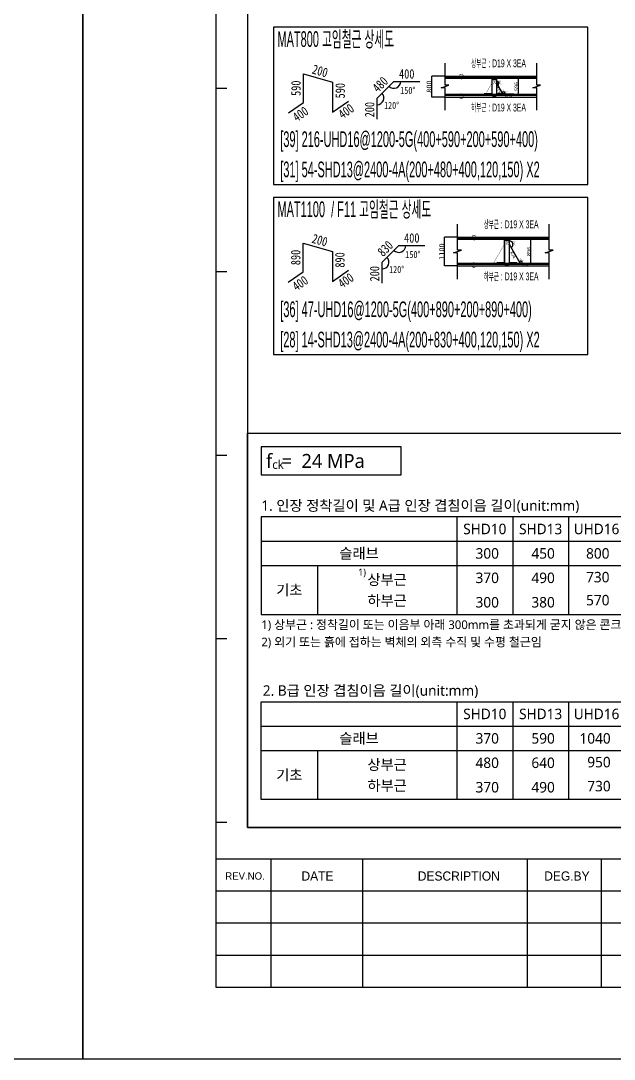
# Model space of a CAD drawing. Header units: millimetres. Extents: x 91591 to 1353697, y 75729 to 160586.
# Drawn here: x 1049219 to 1071881, y 75729 to 115404 of the extents above; entities that cross this region are included whole.
import ezdxf
from ezdxf.enums import TextEntityAlignment as Align

# ---------------------------------------------------------------- set-up
doc = ezdxf.new("R2010")
doc.units = ezdxf.units.MM
doc.layers.add('DEFPOINT', color=142, linetype='Continuous', plot=False)
for name, color, linetype in [('ML', 4, 'Continuous'), ('NX_BarShape', 7, 'Continuous'), ('NX_BARTXT', 7, 'Continuous'), ('NX_DIMS', 7, 'Continuous'), ('NX_FORM', 7, 'Continuous'), ('NX_TXT(T)', 7, 'Continuous'), ('T', 3, 'Continuous'), ('TEXT', 3, 'Continuous'), ('TEXT-L', 7, 'Continuous')]:
    doc.layers.add(name, color=color, linetype=linetype)
doc.styles.add('BarSetTxt', font='Arial.ttf', dxfattribs={"width": 0.4, "height": 353.85})
doc.styles.add('BAS_TITLE1', font='')
doc.styles.add('울릉도M', font='malgun.ttf')
doc.styles.get('BAS_TITLE1').set_extended_font_data('HYHeadLine-Medium')
doc.dimstyles.new('RS2DShopDimension', dxfattribs={"dimscale": 6, "dimtxt": 40, "dimasz": 0.08, "dimexe": 0.18, "dimexo": 0.0625, "dimgap": 3, "dimtad": 2, "dimdec": 0, "dimzin": 0, "dimdsep": 46, "dimtxsty": 'Standard', "dimblk": 'RS2DShopDimBlock', "dimcen": 0.09, "dimclrd": 6, "dimclre": 6, "dimclrt": 4, "dimadec": 0, "dimazin": 0, "dimtfac": 1, "dimtdec": 0, "dimtix": 1, "dimtofl": 0, "dimtmove": 0, "dimatfit": 3, "dimfxl": 1, "dimtolj": 1, "dimtzin": 0, "dimarcsym": 0})

# ---------------------------------------------------------------- blocks, each defined once
blk = doc.blocks.new('zw$9A02')
at = {"color": 7}
for p, q in [((3810, -35815), (4126, -35815)), ((3810, -41073), (4126, -41073)), ((3810, -46331), (4126, -46331)), ((3810, -51589), (4126, -51589)), ((3810, -56847), (4126, -56847))]:
    blk.add_line(p, q, dxfattribs=at)
at = {"color": 4}
for p, q in [((3810, -57899), (85731, -57899)), ((5388, -61579), (5388, -57899)), ((8017, -61579), (8017, -57899)), ((12738, -61579), (12738, -57899)), ((14852, -61579), (14852, -57899)), ((3810, -59739), (22739, -59739)), ((3810, -60659), (22739, -60659))]:
    blk.add_line(p, q, dxfattribs=at)
blk.add_lwpolyline([(0, -63643), (0, 0), (90000, 0), (90000, -63643)], close=True)
blk.add_lwpolyline([(3810, -61579), (85731, -61579), (85731, -3425), (3810, -3425)], close=True, dxfattribs=at)
blk.add_lwpolyline([(3810, -58819), (17481, -58819), (22739, -58819)], dxfattribs=at)
at = {"layer": 'DEFPOINT', "color": 150}
blk.add_lwpolyline([(4710, -56999), (84831, -56999), (84831, -4325), (4710, -4325)], close=True, dxfattribs=at)
at = {"style": 'BAS_TITLE1'}
for s, height, p in [('REV.NO.', 210.3, (4644, -58393)), ('DATE', 262.9, (6719, -58393)), ('DESCRIPTION', 262.9, (10767, -58393)), ('DEG.BY', 262.9, (13863, -58393))]:
    blk.add_text(s, height=height, dxfattribs=at).set_placement(p, align=Align.MIDDLE)
blk = doc.blocks.new('zw$4DA7')
at = {"layer": 'ML'}
for p, q in [((6001, 8900), (6001, 6100)), ((7601, 8900), (7601, 6100)), ((9201, 8900), (9201, 6100)), ((10801, 8900), (10801, 6100)), ((12401, 8900), (12401, 6100)), ((14001, 8900), (14001, 6100)), ((15601, 8900), (15601, 6100)), ((400, 8200), (17201, 8200)), ((400, 7500), (17201, 7500)), ((2007, 7500), (2007, 6100)), ((6001, 3600), (6001, 800)), ((7601, 3600), (7601, 800)), ((9201, 3600), (9201, 800)), ((10801, 3600), (10801, 800)), ((12401, 3600), (12401, 800)), ((14001, 3600), (14001, 800)), ((15601, 3600), (15601, 800)), ((400, 2900), (17201, 2900)), ((400, 2200), (17201, 2200)), ((2007, 2200), (2007, 800))]:
    blk.add_line(p, q, dxfattribs=at)
blk.add_lwpolyline([(400, 10100), (4404, 10100), (4404, 10900), (400, 10900)], close=True, dxfattribs=at)
at = {"layer": 'T'}
for points in [[(400, 8900), (400, 6100), (17201, 6100), (17201, 8900)], [(17201, 800), (400, 800), (400, 3600), (17201, 3600)]]:
    blk.add_lwpolyline(points, close=True, dxfattribs=at)
at = {"layer": 'TEXT-L'}
blk.add_lwpolyline([(0, 11300), (17601, 11300), (17601, 0), (0, 0)], close=True, dxfattribs=at)
at = {"layer": 'T', "style": '울릉도M'}
for s, height, p in [('f  =  24 MPa', 400, (532, 10300)), ('ck', 250, (712, 10273)), ('1. 인장 정착길이 및 A급 인장 겹침이음 길이(unit:mm)', 300, (400, 9071)), ('1)', 200, (3171, 7211)), ('1) 상부근 : 정착길이 또는 이음부 아래 300mm를 초과되게 굳지 않은 콘크리트를 친 수평철근', 250, (400, 5682)), ('2) 외기 또는 흙에 접하는 벽체의 외측 수직 및 수평 철근임', 250, (400, 5185)), ('2. B급 인장 겹침이음 길이(unit:mm)', 300, (442, 3771))]:
    blk.add_text(s, height=height, dxfattribs=at).set_placement(p)
blk.add_text('* 최소 인장 겹침이음 길이는 300mm이다.', height=250, dxfattribs=at).set_placement((17201, 414), align=Align.RIGHT)
at = {"layer": 'TEXT', "style": '울릉도M'}
for s, p in [('SHD10', (6801, 8550)), ('SHD13', (8401, 8550)), ('UHD16', (10001, 8550)), ('UHD19', (11601, 8550)), ('UHD22', (13201, 8550)), ('UHD25', (14801, 8550)), ('UHD29', (16401, 8550)), ('슬래브', (3200, 7850)), ('기초', (1203, 6800)), ('SHD10', (6801, 3250)), ('SHD13', (8401, 3250)), ('UHD16', (10001, 3250)), ('UHD19', (11601, 3250)), ('UHD22', (13201, 3250)), ('UHD25', (14801, 3250)), ('UHD29', (16401, 3250)), ('슬래브', (3200, 2550)), ('기초', (1203, 1500))]:
    blk.add_text(s, height=300, dxfattribs=at).set_placement(p, align=Align.MIDDLE_CENTER)
at = {"layer": 'TEXT', "color": 7, "style": '울릉도M'}
for s, p in [('300', (7206, 7850)), ('450', (8806, 7850)), ('800', (10372, 7850)), ('1090', (12006, 7850)), ('1640', (13606, 7850)), ('1870', (15206, 7850)), ('2110', (16806, 7850)), ('370', (7206, 7150)), ('490', (8806, 7150)), ('730', (10372, 7170)), ('880', (12006, 7170)), ('1420', (13606, 7170)), ('1850', (15206, 7170)), ('2350', (16806, 7170)), ('300', (7206, 6450)), ('380', (8806, 6450)), ('570', (10372, 6511)), ('680', (12006, 6511)), ('1090', (13606, 6511)), ('1430', (15206, 6511)), ('1810', (16806, 6511)), ('370', (7206, 2550)), ('590', (8806, 2550)), ('1040', (10406, 2550)), ('1420', (12006, 2550)), ('2130', (13606, 2550)), ('2430', (15206, 2530)), ('2740', (16806, 2530)), ('480', (7206, 1850)), ('640', (8806, 1850)), ('950', (10406, 1869)), ('1140', (12006, 1869)), ('1840', (13606, 1869)), ('2410', (15206, 1849)), ('3050', (16806, 1849)), ('370', (7206, 1150)), ('490', (8806, 1150)), ('730', (10406, 1182)), ('880', (12006, 1182)), ('1420', (13606, 1182)), ('1850', (15206, 1162)), ('2350', (16806, 1162))]:
    blk.add_text(s, height=300, dxfattribs=at).set_placement(p, align=Align.MIDDLE_RIGHT)
at = {"layer": 'TEXT', "style": '울릉도M'}
for s, p in [('상부근', (4004, 7100)), ('하부근', (4004, 6500)), ('상부근', (4004, 1800)), ('하부근', (4004, 1200))]:
    blk.add_text(s, height=300, dxfattribs=at).set_placement(p, align=Align.MIDDLE)
blk = doc.blocks.new('RS2DShopDimBlock')
at = {"layer": 'NX_DIMS', "color": 1}
for p, q in [((-30, 0), (30, 0)), ((0, -30), (0, 30))]:
    blk.add_line(p, q, dxfattribs=at)
for radius in [15, 10]:
    blk.add_circle((0, 0), radius, dxfattribs=at)
blk = doc.blocks.new('*D17')
at = {"layer": 'Defpoints', "color": 0}
for p in [(398462, 393278), (398962, 393278), (398962, 392478)]:
    blk.add_point(p, dxfattribs=at)
at = {"layer": 'NX_DIMS', "color": 6, "lineweight": -2}
for p, q in [((398962, 393278), (398462, 393278)), ((398462, 392478), (398462, 393278)), ((398962, 392478), (398462, 392478))]:
    blk.add_line(p, q, dxfattribs=at)
at = {"layer": 'NX_DIMS', "color": 6, "lineweight": -2, "xscale": 0.08, "yscale": 0.08, "zscale": 0.08}
for p, rotation in [((398462, 393278), 90), ((398462, 392478), 270)]:
    blk.add_blockref('RS2DShopDimBlock', p, dxfattribs=dict(at, rotation=rotation))
at = {"layer": 'NX_DIMS', "color": 4, "insert": (398357, 392878), "char_height": 200, "attachment_point": 5, "rotation": 90}
blk.add_mtext('\\A1;800', dxfattribs=at)
blk = doc.blocks.new('*D18')
at = {"layer": 'Defpoints', "color": 0}
for p in [(399662, 393278), (399662, 393278), (399662, 393238)]:
    blk.add_point(p, dxfattribs=at)
at = {"layer": 'NX_DIMS', "color": 6, "lineweight": -2}
for p, q in [((399662, 393278), (399662, 393278)), ((399662, 393278), (399662, 393278)), ((399662, 393238), (399662, 393238)), ((399662, 393238), (399662, 393238))]:
    blk.add_line(p, q, dxfattribs=at)
at = {"layer": 'NX_DIMS', "color": 6, "lineweight": -2, "xscale": 0.08, "yscale": 0.08, "zscale": 0.08}
for p, rotation in [((399662, 393278), 270), ((399662, 393238), 90)]:
    blk.add_blockref('RS2DShopDimBlock', p, dxfattribs=dict(at, rotation=rotation))
at = {"layer": 'NX_DIMS', "color": 4, "insert": (399583, 393258), "char_height": 150, "attachment_point": 5, "rotation": 90}
blk.add_mtext('\\A1;40', dxfattribs=at)
blk = doc.blocks.new('*D19')
at = {"layer": 'Defpoints', "color": 0}
for p in [(399662, 392547), (399662, 392547), (399662, 392478)]:
    blk.add_point(p, dxfattribs=at)
at = {"layer": 'NX_DIMS', "color": 6, "lineweight": -2}
for p, q in [((399662, 392547), (399662, 392547)), ((399662, 392547), (399662, 392547)), ((399662, 392478), (399662, 392478)), ((399662, 392478), (399662, 392478))]:
    blk.add_line(p, q, dxfattribs=at)
at = {"layer": 'NX_DIMS', "color": 6, "lineweight": -2, "xscale": 0.08, "yscale": 0.08, "zscale": 0.08}
for p, rotation in [((399662, 392547), 270), ((399662, 392478), 90)]:
    blk.add_blockref('RS2DShopDimBlock', p, dxfattribs=dict(at, rotation=rotation))
at = {"layer": 'NX_DIMS', "color": 4, "insert": (399583, 392513), "char_height": 150, "attachment_point": 5, "rotation": 90}
blk.add_mtext('\\A1;69', dxfattribs=at)
blk = doc.blocks.new('*D20')
at = {"layer": 'Defpoints', "color": 0}
for p in [(401762, 393181), (401762, 393181), (401762, 392585)]:
    blk.add_point(p, dxfattribs=at)
at = {"layer": 'NX_DIMS', "color": 6, "lineweight": -2}
for p, q in [((401762, 393181), (401762, 393181)), ((401762, 392585), (401762, 393181)), ((401762, 392585), (401762, 392585))]:
    blk.add_line(p, q, dxfattribs=at)
at = {"layer": 'NX_DIMS', "color": 6, "lineweight": -2, "xscale": 0.08, "yscale": 0.08, "zscale": 0.08}
for p, rotation in [((401762, 393181), 90), ((401762, 392585), 270)]:
    blk.add_blockref('RS2DShopDimBlock', p, dxfattribs=dict(at, rotation=rotation))
at = {"layer": 'NX_DIMS', "color": 4, "insert": (401683, 392883), "char_height": 150, "attachment_point": 5, "rotation": 90}
blk.add_mtext('\\A1;596', dxfattribs=at)
blk = doc.blocks.new('*D21')
at = {"layer": 'DEFPOINT', "color": 6, "lineweight": -2}
for p, q in [((400946, 393201), (400946, 393201)), ((400947, 393200), (400947, 393200)), ((400946, 393000), (400946, 392999)), ((400947, 393000), (400947, 393000))]:
    blk.add_line(p, q, dxfattribs=at)
at = {"layer": 'Defpoints', "color": 0}
for p in [(400946, 393200), (400946, 393000), (400946, 393000)]:
    blk.add_point(p, dxfattribs=at)
at = {"layer": 'DEFPOINT', "color": 6, "lineweight": -2, "xscale": 0.48, "yscale": 0.48, "zscale": 0.48}
for p, rotation in [((400946, 393200), 270), ((400946, 393000), 90)]:
    blk.add_blockref('RS2DShopDimBlock', p, dxfattribs=dict(at, rotation=rotation))
at = {"layer": 'DEFPOINT', "color": 4, "insert": (400867, 393100), "char_height": 120, "attachment_point": 5, "rotation": 90}
blk.add_mtext('\\A1;200', dxfattribs=at)
blk = doc.blocks.new('*D22')
at = {"layer": 'DEFPOINT', "color": 6, "lineweight": -2}
for p, q in [((400946, 393000), (400945, 393000)), ((401186, 392585), (400947, 393000)), ((401186, 392585), (401185, 392585))]:
    blk.add_line(p, q, dxfattribs=at)
at = {"layer": 'Defpoints', "color": 0}
for p in [(400946, 393000), (400946, 393000), (401186, 392585)]:
    blk.add_point(p, dxfattribs=at)
at = {"layer": 'DEFPOINT', "color": 6, "lineweight": -2, "xscale": 0.48, "yscale": 0.48, "zscale": 0.48}
for p, rotation in [((400946, 393000), 119.9999999999918), ((401186, 392585), 299.9999999999918)]:
    blk.add_blockref('RS2DShopDimBlock', p, dxfattribs=dict(at, rotation=rotation))
at = {"layer": 'DEFPOINT', "color": 4, "insert": (400997, 392753), "char_height": 120, "attachment_point": 5, "rotation": 300}
blk.add_mtext('\\A1;479', dxfattribs=at)
blk = doc.blocks.new('*D23')
at = {"layer": 'DEFPOINT', "color": 6, "lineweight": -2}
for p, q in [((401186, 392585), (401186, 392584)), ((401585, 392585), (401186, 392585)), ((401586, 392585), (401586, 392584))]:
    blk.add_line(p, q, dxfattribs=at)
at = {"layer": 'Defpoints', "color": 0}
for p in [(401186, 392585), (401186, 392585), (401586, 392585)]:
    blk.add_point(p, dxfattribs=at)
at = {"layer": 'DEFPOINT', "color": 6, "lineweight": -2, "xscale": 0.48, "yscale": 0.48, "zscale": 0.48, "rotation": 180}
blk.add_blockref('RS2DShopDimBlock', (401186, 392585), dxfattribs=at)
at = {"layer": 'DEFPOINT', "color": 6, "lineweight": -2, "xscale": 0.48, "yscale": 0.48, "zscale": 0.48}
blk.add_blockref('RS2DShopDimBlock', (401586, 392585), dxfattribs=at)
at = {"layer": 'DEFPOINT', "color": 4, "insert": (401386, 392506), "char_height": 120, "attachment_point": 5}
blk.add_mtext('\\A1;400', dxfattribs=at)
blk = doc.blocks.new('*D24')
at = {"layer": 'DEFPOINT', "color": 6, "lineweight": -2}
blk.add_arc((400946, 393000), 69.5, 300.3958, 89.6042, dxfattribs=at)
at = {"layer": 'Defpoints', "color": 0}
for p in [(400946, 393200), (400946, 393000), (400946, 393000), (401016, 392995), (401186, 392585)]:
    blk.add_point(p, dxfattribs=at)
at = {"layer": 'DEFPOINT', "color": 6, "lineweight": -2, "xscale": 0.48, "yscale": 0.48, "zscale": 0.48}
for p, rotation in [((400946, 393070), 179.8021096516747), ((400981, 392940), 210.1978903483171)]:
    blk.add_blockref('RS2DShopDimBlock', p, dxfattribs=dict(at, rotation=rotation))
at = {"layer": 'DEFPOINT', "color": 4, "insert": (401060, 393031), "char_height": 60, "attachment_point": 5, "rotation": 285}
blk.add_mtext('\\A1;150%%d', dxfattribs=at)
blk = doc.blocks.new('*D25')
at = {"layer": 'DEFPOINT', "color": 6, "lineweight": -2}
blk.add_arc((401186, 392585), 85.8, 0.3205, 119.6795, dxfattribs=at)
at = {"layer": 'Defpoints', "color": 0}
for p in [(400946, 393000), (401186, 392585), (401186, 392585), (401267, 392612), (401586, 392585)]:
    blk.add_point(p, dxfattribs=at)
at = {"layer": 'DEFPOINT', "color": 6, "lineweight": -2, "xscale": 0.48, "yscale": 0.48, "zscale": 0.48}
for p, rotation in [((401143, 392659), 209.8397363483087), ((401272, 392585), 270.1602636516831)]:
    blk.add_blockref('RS2DShopDimBlock', p, dxfattribs=dict(at, rotation=rotation))
at = {"layer": 'DEFPOINT', "color": 4, "insert": (401253, 392701), "char_height": 60, "attachment_point": 5, "rotation": 330}
blk.add_mtext('\\A1;120%%d', dxfattribs=at)
blk = doc.blocks.new('2026-3-26-10-49-44-0-Shape6006+400+590+200+590+400')
at = {"layer": 'NX_BarShape', "color": 7}
blk.add_lwpolyline([(810.006865, 245.414424), (1130.80537, 466.772428), (1130.80537, 1072.822585), (1749.581805, 895.097839), (1749.581805, 263.130462), (2089.373108, 496.947961)], dxfattribs=at)
at = {"layer": 'NX_BarShape', "color": 7, "width": 0.8}
for s, rotation, p in [('200', 344, (1440.193588, 983.960212)), ('590', 90, (1130.80537, 769.797507))]:
    blk.add_text(s, height=200, rotation=rotation, dxfattribs=at).set_placement(p, align=Align.BOTTOM_CENTER)
for s, rotation, p in [('590', 90, (1808.845882, 717.345198)), ('400', 35, (1009.915267, 304.750377)), ('400', 35, (1978.74118, 364.241629))]:
    blk.add_text(s, height=200, rotation=rotation, dxfattribs=at).set_placement(p, align=Align.TOP_CENTER)
blk = doc.blocks.new('2026-3-26-10-49-44-0-0')
at = {"layer": 'NX_BarShape'}
blk.add_blockref('2026-3-26-10-49-44-0-Shape6006+400+590+200+590+400', (0, 0), dxfattribs=at)
blk = doc.blocks.new('2026-3-26-10-49-44-1-Shape5003+200+480+400+120+150')
at = {"layer": 'NX_BarShape', "color": 7}
blk.add_lwpolyline([(1045.123717, 109.604531), (1045.123717, 559.604531), (1398.864628, 912.970302), (1948.864628, 912.970302)], dxfattribs=at)
at = {"layer": 'NX_BarShape', "color": 3}
for centre, radius, start, end in [((1398.864628, 912.970302), 147.100246, 224.9695864269, 0), ((1045.123717, 559.604531), 143.046083, 270.0000011239, 44.9696238749)]:
    blk.add_arc(centre, radius, start, end, dxfattribs=at)
at = {"layer": 'NX_BarShape', "color": 7, "width": 0.8}
blk.add_text('400', height=200, dxfattribs=at).set_placement((1673.864628, 912.970302), align=Align.BOTTOM_CENTER)
for s, rotation, p in [('480', 45, (1221.994172, 736.287416)), ('200', 90, (1045.123717, 313.300216))]:
    blk.add_text(s, height=200, rotation=rotation, dxfattribs=at).set_placement(p, align=Align.BOTTOM_CENTER)
at = {"layer": 'NX_BarShape', "color": 3, "width": 0.8}
for s, p in [('150°', (1535.913214, 797.149653)), ('120°', (1192.535855, 477.99391))]:
    blk.add_text(s, height=150, dxfattribs=at).set_placement(p, align=Align.TOP_LEFT)
blk = doc.blocks.new('2026-3-26-10-49-44-1-1')
at = {"layer": 'NX_BarShape'}
blk.add_blockref('2026-3-26-10-49-44-1-Shape5003+200+480+400+120+150', (0, 0), dxfattribs=at)
blk = doc.blocks.new('*D48')
at = {"layer": 'Defpoints', "color": 0}
for p in [(1057796, 439617), (1058296, 439617), (1058296, 438517)]:
    blk.add_point(p, dxfattribs=at)
at = {"layer": 'NX_DIMS', "color": 6, "lineweight": -2}
for p, q in [((1058296, 439617), (1057796, 439617)), ((1057796, 438517), (1057796, 439616)), ((1058296, 438517), (1057796, 438517))]:
    blk.add_line(p, q, dxfattribs=at)
at = {"layer": 'NX_DIMS', "color": 6, "lineweight": -2, "xscale": 0.08, "yscale": 0.08, "zscale": 0.08}
for p, rotation in [((1057796, 439617), 90), ((1057796, 438517), 270)]:
    blk.add_blockref('RS2DShopDimBlock', p, dxfattribs=dict(at, rotation=rotation))
at = {"layer": 'NX_DIMS', "color": 4, "insert": (1057691, 439067), "char_height": 200, "attachment_point": 5, "rotation": 90}
blk.add_mtext('\\A1;1100', dxfattribs=at)
blk = doc.blocks.new('*D49')
at = {"layer": 'Defpoints', "color": 0}
for p in [(1058996, 439617), (1058996, 439617), (1058996, 439577)]:
    blk.add_point(p, dxfattribs=at)
at = {"layer": 'NX_DIMS', "color": 6, "lineweight": -2}
for p, q in [((1058996, 439617), (1058996, 439617)), ((1058996, 439617), (1058996, 439617)), ((1058996, 439577), (1058996, 439577)), ((1058996, 439576), (1058996, 439576))]:
    blk.add_line(p, q, dxfattribs=at)
at = {"layer": 'NX_DIMS', "color": 6, "lineweight": -2, "xscale": 0.08, "yscale": 0.08, "zscale": 0.08}
for p, rotation in [((1058996, 439617), 270), ((1058996, 439577), 90)]:
    blk.add_blockref('RS2DShopDimBlock', p, dxfattribs=dict(at, rotation=rotation))
at = {"layer": 'NX_DIMS', "color": 4, "insert": (1058916, 439597), "char_height": 150, "attachment_point": 5, "rotation": 90}
blk.add_mtext('\\A1;40', dxfattribs=at)
blk = doc.blocks.new('*D50')
at = {"layer": 'Defpoints', "color": 0}
for p in [(1058996, 438586), (1058996, 438586), (1058996, 438517)]:
    blk.add_point(p, dxfattribs=at)
at = {"layer": 'NX_DIMS', "color": 6, "lineweight": -2}
for p, q in [((1058996, 438586), (1058996, 438586)), ((1058996, 438586), (1058996, 438586)), ((1058996, 438517), (1058996, 438517)), ((1058996, 438516), (1058996, 438516))]:
    blk.add_line(p, q, dxfattribs=at)
at = {"layer": 'NX_DIMS', "color": 6, "lineweight": -2, "xscale": 0.08, "yscale": 0.08, "zscale": 0.08}
for p, rotation in [((1058996, 438586), 270), ((1058996, 438517), 90)]:
    blk.add_blockref('RS2DShopDimBlock', p, dxfattribs=dict(at, rotation=rotation))
at = {"layer": 'NX_DIMS', "color": 4, "insert": (1058916, 438551), "char_height": 150, "attachment_point": 5, "rotation": 90}
blk.add_mtext('\\A1;69', dxfattribs=at)
blk = doc.blocks.new('*D51')
at = {"layer": 'Defpoints', "color": 0}
for p in [(1061096, 439520), (1061096, 439520), (1061096, 438624)]:
    blk.add_point(p, dxfattribs=at)
at = {"layer": 'NX_DIMS', "color": 6, "lineweight": -2}
for p, q in [((1061096, 439520), (1061096, 439520)), ((1061096, 438624), (1061096, 439519)), ((1061096, 438624), (1061096, 438624))]:
    blk.add_line(p, q, dxfattribs=at)
at = {"layer": 'NX_DIMS', "color": 6, "lineweight": -2, "xscale": 0.08, "yscale": 0.08, "zscale": 0.08}
for p, rotation in [((1061096, 439520), 90), ((1061096, 438624), 270)]:
    blk.add_blockref('RS2DShopDimBlock', p, dxfattribs=dict(at, rotation=rotation))
at = {"layer": 'NX_DIMS', "color": 4, "insert": (1061016, 439072), "char_height": 150, "attachment_point": 5, "rotation": 90}
blk.add_mtext('\\A1;896', dxfattribs=at)
blk = doc.blocks.new('*D52')
at = {"layer": 'DEFPOINT', "color": 6, "lineweight": -2}
for p, q in [((1060280, 439338), (1060279, 439338)), ((1060693, 438624), (1060280, 439338)), ((1060693, 438623), (1060692, 438623))]:
    blk.add_line(p, q, dxfattribs=at)
at = {"layer": 'Defpoints', "color": 0}
for p in [(1060280, 439339), (1060280, 439339), (1060693, 438624)]:
    blk.add_point(p, dxfattribs=at)
at = {"layer": 'DEFPOINT', "color": 6, "lineweight": -2, "xscale": 0.48, "yscale": 0.48, "zscale": 0.48}
for p, rotation in [((1060280, 439339), 120.0000000000005), ((1060693, 438624), 300.0000000000005)]:
    blk.add_blockref('RS2DShopDimBlock', p, dxfattribs=dict(at, rotation=rotation))
at = {"layer": 'DEFPOINT', "color": 4, "insert": (1060418, 438941), "char_height": 120, "attachment_point": 5, "rotation": 300}
blk.add_mtext('\\A1;826', dxfattribs=at)
blk = doc.blocks.new('*D53')
at = {"layer": 'DEFPOINT', "color": 6, "lineweight": -2}
for p, q in [((1060693, 438624), (1060693, 438625)), ((1060693, 438624), (1061092, 438624)), ((1061093, 438624), (1061093, 438625))]:
    blk.add_line(p, q, dxfattribs=at)
at = {"layer": 'Defpoints', "color": 0}
for p in [(1060693, 438624), (1061093, 438624), (1061093, 438624)]:
    blk.add_point(p, dxfattribs=at)
at = {"layer": 'DEFPOINT', "color": 6, "lineweight": -2, "xscale": 0.48, "yscale": 0.48, "zscale": 0.48, "rotation": 180}
blk.add_blockref('RS2DShopDimBlock', (1060693, 438624), dxfattribs=at)
at = {"layer": 'DEFPOINT', "color": 6, "lineweight": -2, "xscale": 0.48, "yscale": 0.48, "zscale": 0.48}
blk.add_blockref('RS2DShopDimBlock', (1061093, 438624), dxfattribs=at)
at = {"layer": 'DEFPOINT', "color": 4, "insert": (1060893, 438544), "char_height": 120, "attachment_point": 5}
blk.add_mtext('\\A1;400', dxfattribs=at)
blk = doc.blocks.new('*D54')
at = {"layer": 'DEFPOINT', "color": 6, "lineweight": -2}
for p, q in [((1060280, 439539), (1060280, 439540)), ((1060280, 439539), (1060281, 439539)), ((1060280, 439339), (1060281, 439339)), ((1060280, 439338), (1060280, 439338))]:
    blk.add_line(p, q, dxfattribs=at)
at = {"layer": 'Defpoints', "color": 0}
for p in [(1060280, 439539), (1060280, 439339), (1060280, 439339)]:
    blk.add_point(p, dxfattribs=at)
at = {"layer": 'DEFPOINT', "color": 6, "lineweight": -2, "xscale": 0.48, "yscale": 0.48, "zscale": 0.48}
for p, rotation in [((1060280, 439539), 270), ((1060280, 439339), 90)]:
    blk.add_blockref('RS2DShopDimBlock', p, dxfattribs=dict(at, rotation=rotation))
at = {"layer": 'DEFPOINT', "color": 4, "insert": (1060201, 439439), "char_height": 120, "attachment_point": 5, "rotation": 90}
blk.add_mtext('\\A1;200', dxfattribs=at)
blk = doc.blocks.new('*D55')
at = {"layer": 'DEFPOINT', "color": 6, "lineweight": -2}
blk.add_arc((1060280, 439339), 131, 300.21, 89.79, dxfattribs=at)
at = {"layer": 'Defpoints', "color": 0}
for p in [(1060280, 439539), (1060280, 439339), (1060280, 439339), (1060400, 439285), (1060693, 438624)]:
    blk.add_point(p, dxfattribs=at)
at = {"layer": 'DEFPOINT', "color": 6, "lineweight": -2, "xscale": 0.48, "yscale": 0.48, "zscale": 0.48}
for p, rotation in [((1060280, 439470), 179.894982750443), ((1060346, 439225), 210.1050172495575)]:
    blk.add_blockref('RS2DShopDimBlock', p, dxfattribs=dict(at, rotation=rotation))
at = {"layer": 'DEFPOINT', "color": 4, "insert": (1060454, 439385), "char_height": 60, "attachment_point": 5, "rotation": 285}
blk.add_mtext('\\A1;150%%d', dxfattribs=at)
blk = doc.blocks.new('*D56')
at = {"layer": 'DEFPOINT', "color": 6, "lineweight": -2}
blk.add_arc((1060693, 438624), 75.8, 0.3627, 119.6373, dxfattribs=at)
at = {"layer": 'Defpoints', "color": 0}
for p in [(1060280, 439339), (1060693, 438624), (1060693, 438624), (1060709, 438698), (1061093, 438624)]:
    blk.add_point(p, dxfattribs=at)
at = {"layer": 'DEFPOINT', "color": 6, "lineweight": -2, "xscale": 0.48, "yscale": 0.48, "zscale": 0.48}
for p, rotation in [((1060655, 438689), 209.8186265046376), ((1060769, 438624), 270.1813734953629)]:
    blk.add_blockref('RS2DShopDimBlock', p, dxfattribs=dict(at, rotation=rotation))
at = {"layer": 'DEFPOINT', "color": 4, "insert": (1060755, 438731), "char_height": 60, "attachment_point": 5, "rotation": 330}
blk.add_mtext('\\A1;120%%d', dxfattribs=at)
blk = doc.blocks.new('2026-3-26-16-22-46-0-Shape6006+400+890+200+890+400')
at = {"layer": 'NX_BarShape', "color": 7}
blk.add_lwpolyline([(810.006865, 245.414424), (1130.80537, 466.772428), (1130.80537, 1072.822585), (1749.581805, 895.097839), (1749.581805, 263.130462), (2089.373108, 496.947961)], dxfattribs=at)
at = {"layer": 'NX_BarShape', "color": 7, "width": 0.8}
for s, rotation, p in [('200', 344, (1440.193588, 983.960212)), ('890', 90, (1130.80537, 769.797507))]:
    blk.add_text(s, height=200, rotation=rotation, dxfattribs=at).set_placement(p, align=Align.BOTTOM_CENTER)
for s, rotation, p in [('890', 90, (1808.845882, 717.345198)), ('400', 35, (1009.915267, 304.750377)), ('400', 35, (1978.74118, 364.241629))]:
    blk.add_text(s, height=200, rotation=rotation, dxfattribs=at).set_placement(p, align=Align.TOP_CENTER)
blk = doc.blocks.new('2026-3-26-16-22-46-0-0')
at = {"layer": 'NX_BarShape'}
blk.add_blockref('2026-3-26-16-22-46-0-Shape6006+400+890+200+890+400', (0, 0), dxfattribs=at)
blk = doc.blocks.new('2026-3-26-16-22-55-0-Shape5003+200+830+400+120+150')
at = {"layer": 'NX_BarShape', "color": 7}
blk.add_lwpolyline([(1045.123717, 109.604531), (1045.123717, 559.604531), (1398.864628, 912.970302), (1948.864628, 912.970302)], dxfattribs=at)
at = {"layer": 'NX_BarShape', "color": 3}
for centre, radius, start, end in [((1398.864628, 912.970302), 147.100246, 224.9695864269, 0), ((1045.123717, 559.604531), 143.046083, 270.0000011239, 44.9696238749)]:
    blk.add_arc(centre, radius, start, end, dxfattribs=at)
at = {"layer": 'NX_BarShape', "color": 7, "width": 0.8}
blk.add_text('400', height=200, dxfattribs=at).set_placement((1673.864628, 912.970302), align=Align.BOTTOM_CENTER)
for s, rotation, p in [('830', 45, (1221.994172, 736.287416)), ('200', 90, (1045.123717, 313.300216))]:
    blk.add_text(s, height=200, rotation=rotation, dxfattribs=at).set_placement(p, align=Align.BOTTOM_CENTER)
at = {"layer": 'NX_BarShape', "color": 3, "width": 0.8}
for s, p in [('150°', (1535.913214, 797.149653)), ('120°', (1192.535855, 477.99391))]:
    blk.add_text(s, height=150, dxfattribs=at).set_placement(p, align=Align.TOP_LEFT)
blk = doc.blocks.new('2026-3-26-16-22-55-0-0')
at = {"layer": 'NX_BarShape'}
blk.add_blockref('2026-3-26-16-22-55-0-Shape5003+200+830+400+120+150', (0, 0), dxfattribs=at)
blk = doc.blocks.new('zw$C306')
at = {"color": 2, "const_width": 10}
for points in [[(-1716, -578), (-1716, -778), (-1955.6, -1193), (-2355.6, -1193)], [(-1516, -578), (-1516, -778), (-1276.4, -1193), (-876.4, -1193)]]:
    blk.add_lwpolyline(points, dxfattribs=at)
at = {"color": 4}
for centre in [(-1616, -587.5), (-1616, -1240.5)]:
    blk.add_circle(centre, 9.5, dxfattribs=at)
at = {"layer": 'NX_FORM', "color": 7}
for p, q in [((-3500, -500), (0, -500)), ((-3500, -1300), (0, -1300))]:
    blk.add_line(p, q, dxfattribs=at)
at = {"layer": 'NX_FORM', "color": 4}
for p, q in [((-3500, -540), (0, -540)), ((-3500, -559), (0, -559)), ((-3500, -578), (0, -578)), ((-3500, -1193), (0, -1193)), ((-3500, -1212), (0, -1212)), ((-3500, -1231), (0, -1231))]:
    blk.add_line(p, q, dxfattribs=at)
at = {"layer": 'NX_FORM', "color": 1}
for points in [[(-3500, -1800), (-3500, -950), (-3650, -950), (-3350, -850), (-3500, -850), (-3500, 0)], [(0, -1800), (0, -950), (-150, -950), (150, -850), (0, -850), (0, 0)]]:
    blk.add_lwpolyline(points, dxfattribs=at)
at = {"layer": 'NX_FORM', "color": 3}
blk.add_lwpolyline([(-2000, -1193), (-1700, -1193), (-1700, -613), (-1532, -613), (-1532, -1193), (-1232, -1193), (-1232, -1177), (-1516, -1177), (-1516, -597), (-1716, -597), (-1716, -1177), (-2000, -1177)], close=True, dxfattribs=at)
at = {"layer": 'NX_FORM', "color": 6}
blk.add_lwpolyline([(-1666, -1300), (-1666, -1250), (-1566, -1250), (-1566, -1300)], close=True, dxfattribs=at)
at = {"layer": 'NX_TXT(T)', "color": 2, "style": 'BarSetTxt', "width": 0.5}
blk.add_text('상부근 : D19 X 3EA', height=300, dxfattribs=at).set_placement((-2500, -250), align=Align.BOTTOM_LEFT)
blk.add_text('하부근 : D19 X 3EA', height=300, dxfattribs=at).set_placement((-2500, -1550), align=Align.TOP_LEFT)
at = {"layer": 'DEFPOINT'}
for p1, p2, override, picture, middle in [((-1516, -578), (-1516, -778), {"dimtxt": 20, "dimtad": 1, "dimblk": 'RS2DShopDimBlock'}, '*D21', (-1595.3, -678)), ((-1276.4, -1193), (-1516, -778), {"dimtxt": 20, "dimblk": 'RS2DShopDimBlock'}, '*D22', (-1464.8, -1025.1)), ((-876.4, -1193), (-1276.4, -1193), {"dimtxt": 20, "dimblk": 'RS2DShopDimBlock'}, '*D23', (-1076.4, -1272.3))]:
    dim = blk.add_aligned_dim(p1=p1, p2=p2, distance=0, dimstyle='RS2DShopDimension', override=override, dxfattribs=at)
    dim.commit()
    dim.dimension.update_dxf_attribs({"geometry": picture, "text_midpoint": middle, "insert": (-402462.3, -393778.1)})
for base, line1, line2, picture, middle in [((-1446.7, -782.8), ((-1516, -778), (-1276.4, -1193)), ((-1516, -578), (-1516, -778)), '*D24', (-1401.9, -747.4)), ((-1194.8, -1166.4), ((-1276.4, -1193), (-876.4, -1193)), ((-1516, -778), (-1276.4, -1193)), '*D25', (-1209.2, -1076.6))]:
    dim = blk.add_angular_dim_2l(base=base, line1=line1, line2=line2, dimstyle='RS2DShopDimension', override={"dimtxt": 10, "dimblk": 'RS2DShopDimBlock'}, dxfattribs=at)
    dim.commit()
    dim.dimension.update_dxf_attribs({"geometry": picture, "text_midpoint": middle, "insert": (-402462.3, -393778.1)})
at = {"layer": 'NX_DIMS'}
for p1, p2, distance, override, picture, middle in [((-3500, -1300), (-3500, -500), 500, {"dimscale": 1, "dimtxt": 200}, '*D17', (-4105.1, -900)), ((-2800, -540), (-2800, -500), 0, {"dimscale": 1, "dimtxt": 150}, '*D18', (-2879.6, -520)), ((-700, -1193), (-700, -597), 0, {"dimscale": 1, "dimtxt": 150}, '*D20', (-779.6, -895)), ((-2800, -1300), (-2800, -1231), 0, {"dimscale": 1, "dimtxt": 150}, '*D19', (-2879.6, -1265.5))]:
    dim = blk.add_aligned_dim(p1=p1, p2=p2, distance=distance, dimstyle='RS2DShopDimension', override=override, dxfattribs=at)
    dim.commit()
    dim.dimension.update_dxf_attribs({"geometry": picture, "text_midpoint": middle, "insert": (-402462.3, -393778.1)})
blk = doc.blocks.new('zw$D386')
at = {"color": 2, "const_width": 10}
for points in [[(-1716, -578), (-1716, -778), (-2128.8, -1493), (-2528.8, -1493)], [(-1516, -578), (-1516, -778), (-1103.2, -1493), (-703.2, -1493)]]:
    blk.add_lwpolyline(points, dxfattribs=at)
at = {"layer": 'DEFPOINT', "color": 4}
for centre in [(-1616, -587.5), (-1616, -1540.5)]:
    blk.add_circle(centre, 9.5, dxfattribs=at)
at = {"layer": 'NX_FORM', "color": 7}
for p, q in [((-3500, -500), (0, -500)), ((-3500, -1600), (0, -1600))]:
    blk.add_line(p, q, dxfattribs=at)
at = {"layer": 'NX_FORM', "color": 4}
for p, q in [((-3500, -540), (0, -540)), ((-3500, -559), (0, -559)), ((-3500, -578), (0, -578)), ((-3500, -1493), (0, -1493)), ((-3500, -1512), (0, -1512)), ((-3500, -1531), (0, -1531))]:
    blk.add_line(p, q, dxfattribs=at)
at = {"layer": 'NX_FORM', "color": 1}
for points in [[(-3500, -2100), (-3500, -1100), (-3650, -1100), (-3350, -1000), (-3500, -1000), (-3500, 0)], [(0, -2100), (0, -1100), (-150, -1100), (150, -1000), (0, -1000), (0, 0)]]:
    blk.add_lwpolyline(points, dxfattribs=at)
at = {"layer": 'NX_FORM', "color": 3}
blk.add_lwpolyline([(-2000, -1493), (-1700, -1493), (-1700, -613), (-1532, -613), (-1532, -1493), (-1232, -1493), (-1232, -1477), (-1516, -1477), (-1516, -597), (-1716, -597), (-1716, -1477), (-2000, -1477)], close=True, dxfattribs=at)
at = {"layer": 'NX_FORM', "color": 6}
blk.add_lwpolyline([(-1666, -1600), (-1666, -1550), (-1566, -1550), (-1566, -1600)], close=True, dxfattribs=at)
at = {"layer": 'NX_TXT(T)', "color": 2, "style": 'BarSetTxt', "width": 0.5}
blk.add_text('상부근 : D19 X 3EA', height=300, dxfattribs=at).set_placement((-2500, -250), align=Align.BOTTOM_LEFT)
blk.add_text('하부근 : D19 X 3EA', height=300, dxfattribs=at).set_placement((-2500, -1850), align=Align.TOP_LEFT)
at = {"layer": 'DEFPOINT'}
for p1, p2, override, picture, middle in [((-1516, -578), (-1516, -778), {"dimtxt": 20, "dimtad": 1, "dimblk": 'RS2DShopDimBlock'}, '*D54', (-1595.3, -678)), ((-1103.2, -1493), (-1516, -778), {"dimtxt": 20, "dimblk": 'RS2DShopDimBlock'}, '*D52', (-1378.2, -1175.1)), ((-1103.2, -1493), (-703.2, -1493), {"dimtxt": 20, "dimtad": 4, "dimblk": 'RS2DShopDimBlock'}, '*D53', (-903.2, -1572.3))]:
    dim = blk.add_aligned_dim(p1=p1, p2=p2, distance=0, dimstyle='RS2DShopDimension', override=override, dxfattribs=at)
    dim.commit()
    dim.dimension.update_dxf_attribs({"geometry": picture, "text_midpoint": middle, "insert": (-1061796.1, -440116.6)})
for base, line2, picture, middle in [((-1396.3, -831.1), ((-1516, -578), (-1516, -778)), '*D55', (-1342.5, -731.5)), ((-1087, -1418.9), ((-1103.2, -1493), (-703.2, -1493)), '*D56', (-1041, -1385.2))]:
    dim = blk.add_angular_dim_2l(base=base, line1=((-1516, -778), (-1103.2, -1493)), line2=line2, dimstyle='RS2DShopDimension', override={"dimtxt": 10, "dimblk": 'RS2DShopDimBlock'}, dxfattribs=at)
    dim.commit()
    dim.dimension.update_dxf_attribs({"geometry": picture, "text_midpoint": middle, "insert": (-1061796.1, -440116.6)})
at = {"layer": 'NX_DIMS'}
for p1, p2, distance, override, picture, middle in [((-3500, -1600), (-3500, -500), 500, {"dimscale": 1, "dimtxt": 200, "dimblk": 'RS2DShopDimBlock'}, '*D48', (-4105.1, -1050)), ((-2800, -540), (-2800, -500), 0, {"dimscale": 1, "dimtxt": 150, "dimblk": 'RS2DShopDimBlock'}, '*D49', (-2879.6, -520)), ((-700, -1493), (-700, -597), 0, {"dimscale": 1, "dimtxt": 150, "dimblk": 'RS2DShopDimBlock'}, '*D51', (-779.6, -1045)), ((-2800, -1600), (-2800, -1531), 0, {"dimscale": 1, "dimtxt": 150, "dimblk": 'RS2DShopDimBlock'}, '*D50', (-2879.6, -1565.5))]:
    dim = blk.add_aligned_dim(p1=p1, p2=p2, distance=distance, dimstyle='RS2DShopDimension', override=override, dxfattribs=at)
    dim.commit()
    dim.dimension.update_dxf_attribs({"geometry": picture, "text_midpoint": middle, "insert": (-1061796.1, -440116.6)})

msp = doc.modelspace()

# ---------------------------------------------------------------- linework, layer by layer
at = {"layer": 'NX_FORM', "color": 7}
for points in [[(1058871.4, 109154.3), (1070871.4, 109154.3), (1070871.4, 115154.3), (1058871.4, 115154.3)], [(1058871.4, 102654.3), (1070871.4, 102654.3), (1070871.4, 108654.3), (1058871.4, 108654.3)]]:
    msp.add_lwpolyline(points, close=True, dxfattribs=at)

# ---------------------------------------------------------------- block references
at = {"xscale": 1.333333333333333, "yscale": 1.333333333333333, "zscale": 1.333333333333333}
for name, p in [('zw$9A02', (931590.8, 160586.4)), ('zw$9A02', (1051590.8, 160586.4)), ('zw$4DA7', (1057871.4, 84588.1))]:
    msp.add_blockref(name, p, dxfattribs=at)
for name, p in [('zw$C306', (1068919.9, 113789.6)), ('zw$D386', (1069399, 107637.1))]:
    msp.add_blockref(name, p)
at = {"layer": 'NX_BarShape', "xscale": 1.799100449775112, "yscale": 1.799100449775112, "zscale": 1.799100449775112}
for name, p in [('2026-3-26-10-49-44-0-0', (1057979.5, 111442.1)), ('2026-3-26-10-49-44-1-1', (1060947.1, 111445.2)), ('2026-3-26-16-22-46-0-0', (1057969.4, 104975.8)), ('2026-3-26-16-22-55-0-0', (1061140, 105176.1))]:
    msp.add_blockref(name, p, dxfattribs=at)

# ---------------------------------------------------------------- texts
at = {"layer": 'NX_BARTXT', "color": 3, "style": 'BarSetTxt', "width": 0.5}
for s, p in [('[39] 216-UHD16@1200-5G(400+590+200+590+400)', (1059128.4, 110401.2)), ('[36] 47-UHD16@1200-5G(400+890+200+890+400)', (1059128.4, 103901.2))]:
    msp.add_text(s, height=600, dxfattribs=at).set_placement(p, align=Align.BOTTOM_LEFT)
at = {"layer": 'NX_BARTXT', "color": 2, "style": 'BarSetTxt', "width": 0.5}
for s, p in [('[31] 54-SHD13@2400-4A(200+480+400,120,150) X2', (1059128.4, 109244.6)), ('[28] 14-SHD13@2400-4A(200+830+400,120,150) X2', (1059128.4, 102744.6))]:
    msp.add_text(s, height=600, dxfattribs=at).set_placement(p, align=Align.BOTTOM_LEFT)
at = {"layer": 'NX_TXT(T)', "color": 2, "style": 'BarSetTxt', "width": 0.5}
for s, p in [('MAT800 고임철근 상세도', (1059021.4, 115004.3)), ('MAT1100  / F11 고임철근 상세도', (1059021.4, 108504.3))]:
    msp.add_text(s, height=600, dxfattribs=at).set_placement(p, align=Align.TOP_LEFT)

doc.saveas('drawing.dxf')
